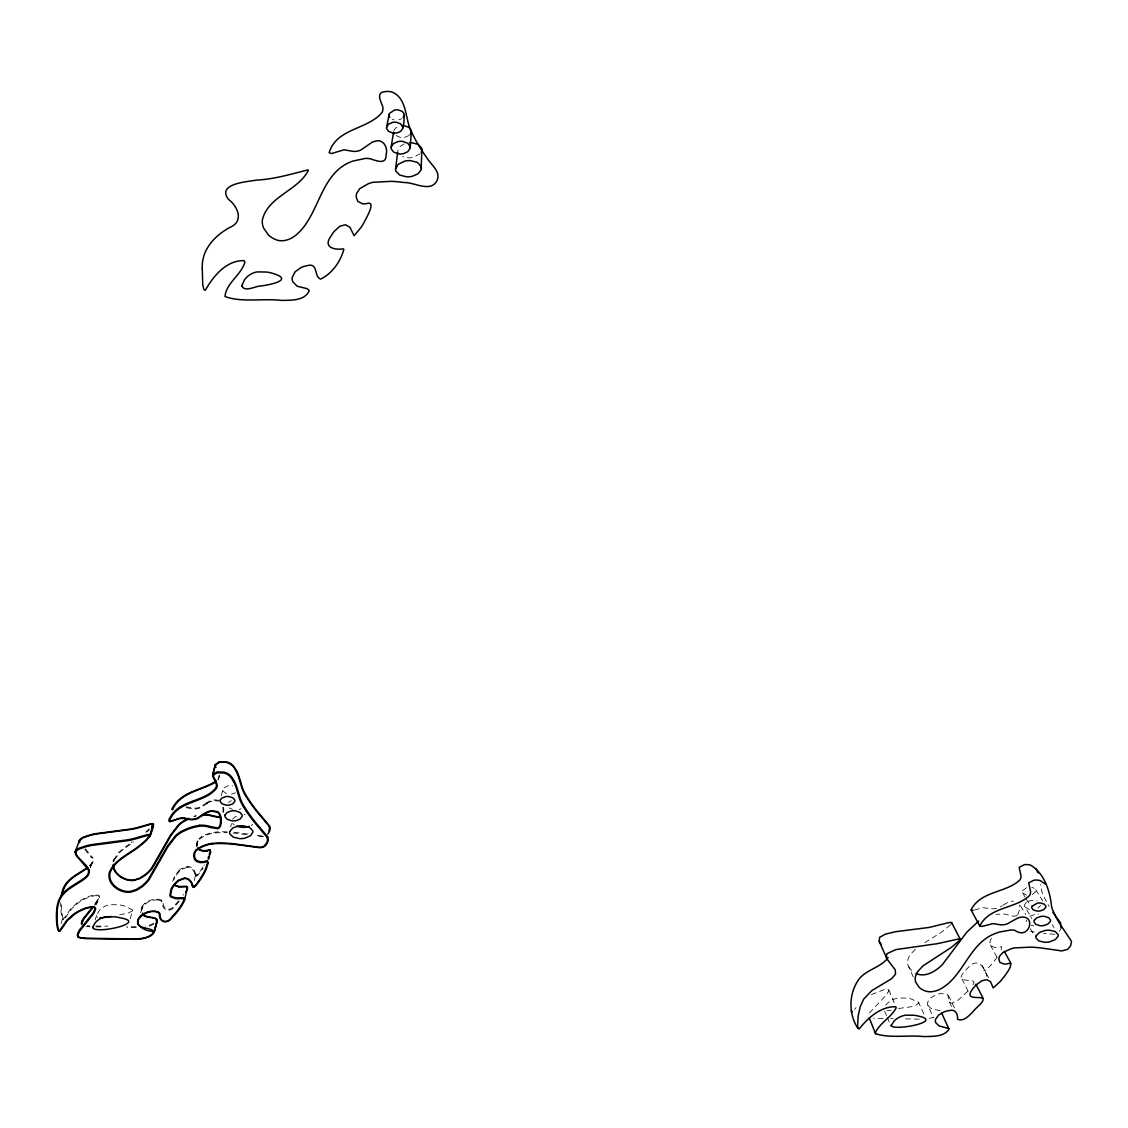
<?xml version="1.0" encoding="UTF-8"?>
<svg xmlns="http://www.w3.org/2000/svg" width="1128" height="1128" viewBox="0 0 1128 1128"><rect width="100%" height="100%" fill="white"/><g stroke="black" fill="none" stroke-linecap="round" stroke-linejoin="round"><path stroke-width="0.75" stroke-dasharray="5 3.75" d="M194.368 880.573L195.398 875.328M222.865 812.357L222.935 811.723A22.475 20.36 12.3 0 0 222.963 808.452L222.695 806.478M223.598 812.259L223.668 811.596A23.166 20.995 12.3 0 0 223.696 808.226L223.541 806.858M130.284 918.742L132.554 909.831L124.01 905.812A40.199 35.32 12.8 0 0 118.863 904.797L110.262 904.67A18.118 15.975 13.3 0 0 104.692 906.39L102.451 907.716A19.486 17.188 13.2 0 0 99.081 910.818L96.712 915.203L97.403 917.558M172.753 881.222L174.177 877.231A32.19 28.75 10.4 0 1 178.985 870.717M230.732 826.88L231.409 823.68M221.243 795.79L223.259 788.275L227.828 785.835A11.252 10.237 11.2 0 1 231.437 785.708L232.876 785.976M113.956 861.059L114.097 860.622M196.794 846.183L197.428 842.602L197.372 846.056M196.455 846.592L197.583 842.052L196.751 845.351M217.93 780.068L218.635 777.178M393.672 131.059L395.336 128.211L399.298 126.11M140.633 912.749L141.959 908.125L141.719 910.789M141.282 910.677L142.48 906.954L145.033 903.993M141.324 910.507L142.227 907.42L141.761 911.001M95.147 919.969L97.149 913.906M96.43 904.797L98.813 897.394A1.762 1.565 14.4 0 0 98.249 895.942M90.268 867.545L92.087 862.469L90.466 867.065M61.123 923.677L62.477 918.798A2.594 2.284 15 0 1 62.28 918.333L62.096 917.797A9.771 8.587 14.8 0 1 61.927 917.205A37.055 32.67 14 0 1 61.688 916.218A27.763 24.449 14.3 0 1 61.561 915.541L61.138 912.778A88.322 78.269 12.2 0 1 60.729 902.654M173.768 879.939L174.741 877.725M113.561 860.029L118.75 852.274L130.157 843.307M1001.128 950.044L1001.65 946.702L997.603 947.393A10.928 9.348 -20.5 0 1 994.825 947.45L990.849 945.772L989.919 942.585A9.306 7.952 -20.5 0 1 990.567 939.85L992.132 937.537M114.393 859.818L120.611 851.555L133.64 841.897M1040.481 905.446L1038.127 908.054M91.862 862.948L90.748 864.598A18.358 16.314 16.2 0 1 89.549 865.81M1060.602 929.331L1059.291 931.333M195.595 875.624L195.567 875.751A7.219 6.472 11 0 0 196.061 875.948L196.864 875.751M972.928 984.814C979.301 975.931 951.313 985.745 964.807 971.279A32.359 27.481 -19.3 0 1 967.754 968.035C977.37 956.685 984.547 966.611 986.929 976.721M1017.667 914.935L1019.627 909.633L1019.684 905.121M65.339 917.84L71.642 908.787L78.481 902.696A51.127 44.908 13 0 1 89.732 896.943L95.274 895.59L98.192 895.999M218.141 779.631L219.354 777.178A9.348 8.53 12.7 0 0 219.664 775.331M202.885 867.178L202.504 867.756A89.07 79.947 15.1 0 1 199.741 871.648L198.288 873.41A17.258 15.468 11.8 0 1 197.188 874.567A6.303 5.654 11.3 0 1 196.751 874.905A1.918 1.72 11.1 0 1 196.328 875.173M132.639 910.761L128.366 913.017L117.918 915.175M997.096 957.249L994.417 960.887A107.456 93.243 -19 0 1 991.061 964.976L985.646 970.461L983.715 970.602M232.622 819.252L235.005 816.954L239.827 815.036M869.406 1012.986L886.185 995.079L888.906 990.765L888.441 989.665L884.253 989.552L870.858 994.797M94.808 905.234L97.107 902.217A41.891 36.998 16 0 0 98.122 900.694L99.56 897.254A2.721 2.397 14.4 0 0 99.363 896.041A2.073 1.833 14.4 0 0 98.658 895.294L95.245 894.772L89.535 896.168A51.789 45.501 13 0 0 78.156 902.019L71.177 908.181L64.747 917.431A22.137 19.43 15.9 0 1 64.296 918.079L63.972 918.488A2.214 1.946 15.1 0 1 63.549 918.911M854.53 1009.475L856.039 1007.572M885.663 1005.203L886.989 1003.708A18.612 15.891 -16.5 0 1 890.655 1000.818L892.981 999.591A17.301 14.777 -16.5 0 1 898.522 997.984L906.658 998.111A38.38 32.684 -16.1 0 1 911.368 999.041L918.559 1002.313L924.678 1015.806M178.732 900.835L177.547 902.188A58.219 51.902 13.8 0 1 175.178 904.628C170.511 912.115 162.643 910.352 163.095 901.653A4.23 3.765 11.9 0 0 161.797 900.37M179.225 901.441L178.027 902.809A58.924 52.522 13.8 0 1 175.63 905.276C170.991 912.947 161.769 911.466 162.46 902.16A3.567 3.172 11.9 0 0 161.36 901.089M967.81 991.244L958.01 1000.226L951.722 1003.271L949.367 1002.031L947.605 994.445L940.724 993.542A16.737 14.241 -17.6 0 0 936.169 994.713L930.699 997.885L927.695 1002.129A6.881 5.866 -17.6 0 0 927.85 1005.372L933.575 1017.921M950.453 924.847L940.555 932.828L924.114 943.05M178.985 870.717L179.394 870.308A20.332 18.161 10.9 0 1 181.453 868.602L187.206 866.417A6.923 6.204 11.4 0 1 192.225 868.109L193.946 869.914A10.702 9.574 11.5 0 1 195.003 871.944L195.764 874.242M420.124 153.746L413.511 157.285A20.473 19.74 86.4 0 1 408.04 157.807L402.583 156.595M228.519 802.389L231.353 800.598M89.662 865.698L91.34 863.822A7.727 6.853 15.7 0 0 92.2 858.211M198.937 838.583L201.757 836.567M199.402 839.232L202.081 837.3A34.785 31.26 10.1 0 1 215.222 832.845M915.217 949.311L909.774 955.205L907.857 959.604A14.072 12.098 -18.2 0 0 908.096 965.413L913.511 977.468M144.624 903.316L141.663 906.94L141.113 910.62M1026.395 902.372L1024.591 904.614A3.454 2.947 -22 0 0 1024.492 905.995L1031.767 918.502M252.742 824.469L251.135 825.499M409.097 135.473L404.924 137.278A14.241 13.691 85.7 0 1 400.539 137.447L395.378 135.304M131.2 842.602L132.23 841.883M206.988 802.6L200.502 806.844A13.099 11.886 12.9 0 1 192.155 808.029L187.897 807.112A14.34 12.958 12.7 0 0 185.894 806.901M207.369 803.319L200.403 807.789A13.719 12.464 12.9 0 1 192.014 808.846L187.756 807.944A13.649 12.337 12.7 0 0 186.317 807.747M1003.271 905.037L1008.291 902.16A11.365 9.743 -21.5 0 1 1010.632 901.427L1013.367 901.06M235.456 792.758L232.086 794.07A11.28 10.293 11.5 0 1 231.409 794.168M1002.313 905.629L1000.325 906.757M1016.962 915.682L1013.452 916.288L1005.626 914.23A22.25 19.021 -20.7 0 0 1001.382 913.906L996.221 914.47M401.765 118.708L398.706 119.906M196.963 875.68L196.512 875.962A2.707 2.425 11.1 0 0 197.146 875.596L197.231 875.539A6.105 5.471 11.2 0 0 197.612 875.215A17.949 16.088 11.8 0 0 198.782 874.017L200.248 872.226A89.746 80.567 15.1 0 0 203.026 868.292M1029.85 916.317L1034.714 914.54A18.288 15.566 -21.6 0 1 1038.733 914.103M404.092 143.933L399.664 146.809L397.902 150.376A4.597 4.441 85.2 0 0 397.888 151.053M241.152 808.734L239.136 809.425M1032.275 894.575L1035.913 891.585A2.961 2.538 -22.5 0 0 1036.012 890.387L1034.573 888.427L1031.81 887.384M1028.186 901.371L1030.921 900.567A12.676 10.829 -21.9 0 1 1034.912 900.44L1037.168 900.934M1026.494 887.68L1022.278 890.866A2.961 2.538 -22.3 0 0 1022.194 892.065L1025.126 897.197M974.507 910.014L982.728 907.688L991.23 908.717A13.169 11.322 -21.5 0 0 998.294 907.716M193.748 816.517L196.216 815.798A49.054 44.091 10.7 0 0 194.552 816.291M933.364 1017.4L929.345 1018.387M898.579 1008.799C904.924 1006.627 914.737 1008.178 918.869 1002.778M1054.92 934.336L1043.527 933.392M890.965 1010.152L887.017 1010.533M263.642 836.708L255.224 835.961M215.251 832.957L217.619 832.76A90.339 80.455 9.1 0 1 227.193 832.718M187.206 867.249L181.834 869.307A19.641 17.554 10.9 0 0 179.845 870.957L179.437 871.352A31.514 28.144 10.4 0 0 174.755 877.739M215.067 800.739L218.465 801.106M136.206 926.779L126.9 926.708M136.192 927.597L126.844 927.54M919.264 1019.148L902.16 1018.838M95.908 926.017L107.837 926.173M95.866 926.849L102.972 926.906M883.097 1018.443L873.565 1018.26M262.204 835.961L255.351 835.143M890.57 1018.528L893.136 1018.598M88.083 925.891L89.352 925.961A68.159 60.517 15.5 0 0 90 925.975M87.984 926.708L89.295 926.779A68.864 61.152 15.5 0 0 89.944 926.807M1033.84 925.919L1030.907 925.355M1034.305 932.038L1031.796 931.686A91.255 76.986 -19.2 0 0 1030.569 931.531M247.906 834.043L234.483 832.281A138.434 122.303 8.4 0 0 233.115 832.182M246.412 834.664L234.398 833.113A137.785 121.725 8.4 0 0 233.045 833M1026.395 895.054L1022.461 892.784M1029.385 909.492L1024.802 906.841M63.535 919.715L62.562 918.996M394.151 119.906L392.065 119.215M218.719 800.302L215.053 799.907A16.003 14.509 11.4 0 0 206.946 802.558M232.537 809.425L229.224 807.93M226.376 793.731L222.808 790.855A3.06 2.792 11.6 0 1 222.695 789.572M940.23 1010.744L931.136 1008.601L927.85 1005.372M234.173 825.019L232.594 823.37M85.375 848.806L92.778 857.858M84.811 849.426L92.059 858.239M196.173 875.116L196.202 875.131A3.426 3.074 10.9 0 1 195.863 874.482L195.835 874.426M195.44 875.497L194.89 874.059M1035.744 889.654L1042.723 900.919M1052.198 924.65L1054.003 927.583M1026.015 898.663L1029.582 904.543M1020.558 905.84L1025.747 914.554M1030.414 928.725L1033.897 934.618M908.66 966.795L911.551 970.573A19.331 16.624 -18.3 0 0 912.89 971.673M990.412 945.095L996.926 957.108M1046.361 901.667L1042.61 893.7A33.417 28.496 -23.6 0 1 1041.623 890.471L1040.65 884.578M982.206 965.497L988.607 977.694M962.015 978.991L968.938 992.837M948.507 995.53L954.471 1007.995M949.367 1002.031L952.356 1008.291M888.836 990.116L894.786 1004.089M63.168 918.361L63.055 918.093A8.996 7.91 14.8 0 1 62.815 917.445A21.376 18.809 14.5 0 1 62.435 915.922A39.494 34.827 13.9 0 1 62.125 914.173L61.899 912.524A87.885 77.874 12.2 0 1 61.476 902.485M884.62 1011.055L886.58 1015.778M887.228 1017.357L889.837 1023.646M194.806 873.805L194.65 873.312A20.572 18.372 11.9 0 0 194.524 872.903L194.256 872.17A9.052 8.093 11.5 0 0 193.325 870.449L191.746 868.771A6.246 5.584 11.4 0 0 187.206 867.206M244.015 814.571A18.894 17.103 9.7 0 1 245.072 814.599M149.418 829.771A61.293 55.201 17 0 1 147.542 831.505A91.988 82.908 18.4 0 1 146.767 832.182M113.674 861.707A15.439 13.776 14 0 1 114.013 860.41M207.326 803.263A15.313 13.888 11.4 0 1 215.053 800.57M218.931 775.472A8.657 7.896 12.7 0 1 218.677 777.192M197.372 845.887A8.812 7.938 11.2 0 1 199.36 839.204M158.724 900.215A6.246 5.541 11.9 0 1 161.389 901.06M145.216 904.148A16.892 14.96 11.8 0 1 158.258 900.003M153.591 924.199A19.317 17.103 12.5 0 1 148.36 926.299M87.942 926.426A10.801 9.503 14.3 0 1 85.982 926.412M90.31 865.881A19.049 16.92 16.2 0 0 91.368 864.795L91.988 864.006A8.404 7.473 15.7 0 0 92.919 857.83M149.333 828.77A54.468 49.054 16.7 0 1 147.105 830.828A91.34 82.316 18.4 0 1 143.989 833.465M113.068 861.327A16.13 14.382 14 0 1 113.434 859.987M227.236 831.886A90.987 81.033 9.1 0 0 217.591 831.886L215.194 832.14A35.461 31.866 10.1 0 0 201.757 836.581M196.751 845.76A9.532 8.587 11.2 0 1 198.895 838.541M204.323 864.866A68.963 61.941 14.2 0 1 203.971 865.402M183.497 894.448A74.702 66.623 14.5 0 1 183.018 895.181M161.812 900.341A6.937 6.162 11.9 0 0 158.879 899.397L158.371 899.27A17.569 15.566 11.8 0 0 144.793 903.472M153.831 923.113A18.626 16.497 12.5 0 1 147.401 925.665L145.836 926.032A51.62 45.924 13.4 0 1 145.343 926.144M88.026 925.595A10.11 8.897 14.3 0 1 87.406 925.623M1048.969 906.277A164.462 138.688 -27 0 1 1048.067 904.726M1026.424 921.745A4.131 3.525 -21.7 0 1 1026.395 920.152M98.517 898.551L97.445 900.595A41.383 36.547 16 0 1 96.444 902.09L94.174 905.093L98.517 898.551M97.29 900.849L96.797 901.582L97.318 900.807"/><path stroke-width="1.5" d="M397.69 152.054L395.59 168.833A4.935 4.78 84.4 0 0 395.857 171.019L399.622 175.023L406.503 176.814A21.982 21.249 85.8 0 0 412.397 176.25L417.896 173.853L421.04 170.145L421.914 149.502M110.459 871.62C116.395 858.859 130.904 853.868 141.042 845.069A93.088 83.726 18.3 0 0 144.229 842.404A62.026 55.737 16.8 0 0 147.232 839.556L150.264 835.552L153.055 823.651A5.118 4.597 13.9 0 0 151.053 823.863L150.828 823.821A20.797 18.668 13.4 0 0 149.883 824.046L136.996 827.712A87.97 79.792 18 0 1 130.693 829.038L95.668 833.662A90.846 80.229 13.2 0 0 90.536 834.776L83.416 837.131A16.948 15.087 15.7 0 0 81.752 838.019L80.976 838.569M75.195 852.134L75.604 854.249A11.943 10.631 15.9 0 0 76.859 856.279A23.364 20.826 15.7 0 0 78.184 857.858L88.111 869.392M79.312 841.15L79.496 842.658M410.197 147.571L411.41 131.553M169.411 820.888C177.11 800.231 205.296 803.39 216.759 787.936A9.461 8.615 12.6 0 0 216.618 783.199A18.922 17.202 12.9 0 0 215.702 781.055L213.996 777.728A11.224 10.251 12 0 1 213.629 776.811L213.559 776.586A3.821 3.483 12.4 0 1 213.375 775.19L216.971 772.835L223.767 772.962A11.886 10.843 11.9 0 1 229.266 775.669A19.261 17.54 12.1 0 1 233.524 781.774M172.556 809.791C179.93 792.208 201.729 790.559 216.04 781.873M57.19 911.241L57.443 908.646A41.764 36.801 13.9 0 1 59.699 899.89A30.146 26.55 14.4 0 1 64.959 892.53L67.201 890.514A48.899 43.033 13.6 0 1 68.484 889.499L69.541 888.723A81.188 71.304 12.5 0 1 71.98 887.059L81.47 881.067A64.507 57.288 17.9 0 0 83.951 879.361L85.361 878.261A19.289 17.089 16 0 0 87.265 876.442L87.885 875.638A8.516 7.543 15.6 0 0 88.83 869.406M208.102 862.835L207.538 860.819M210.668 851.753L209.977 849.722M403.218 117.481L404.233 115.465A3.342 3.201 85.7 0 0 404.162 113.928L402.301 111.418L398.311 109.938A12.253 11.773 85 0 0 394.518 110.079L389.343 113.477L386.594 127.154A3.539 3.398 84 0 0 386.664 128.775L388.652 131.426L392.882 132.991A13.042 12.535 84.8 0 0 396.901 132.85C405.29 131.736 403.486 120.809 404.289 114.943M144.285 938.256A19.543 17.258 12.3 0 0 151.772 935.084L152.153 934.703A10.223 9.024 12 0 0 153.337 933.533C158.287 925.862 126.533 931.39 141.733 915.555M391.19 147.049L393.573 143.496L398.057 141.564A15.143 14.636 84.8 0 1 402.781 141.395L407.73 143.228L410.056 146.33A4.131 3.99 85.8 0 1 410.141 148.219L407.73 151.772L403.26 153.704A15.228 14.678 85.1 0 1 398.551 153.873L393.601 152.04L391.275 148.952A4.131 3.976 84.2 0 1 391.19 147.049L393.418 132.667M395.59 168.833L398.24 164.279L404.614 161.177A21.77 21.15 85.6 0 1 410.521 160.627L417.416 162.418L421.167 166.436A4.935 4.78 87.1 0 1 421.421 168.622M208.06 863.16L208.046 863.23A10.758 9.658 11.3 0 1 207.961 863.71L206.142 869.307A75.167 67.356 14.2 0 1 201.122 878.331M210.626 852.063L210.612 852.148A10.631 9.574 11.4 0 1 210.527 852.627L208.722 858.168M207.284 863.512L205.451 869.279A69.809 62.548 14 0 1 201.249 877.034L199.755 879.417A90.155 80.751 15 0 1 196.963 883.351L195.496 885.127A17.47 15.623 11.6 0 1 194.368 886.298A6.387 5.71 11.2 0 1 193.946 886.636A1.946 1.734 11 0 1 193.508 886.904M209.949 852.007L209.244 854.742M154.155 931.996L157.342 920.025C155.664 915.739 145.131 919.038 142.565 913.088M157.3 920.279L154.071 932.306L157.3 920.279L156.482 921.802M141.917 915.725A17.089 15.101 11.7 0 1 155.114 911.551L155.579 911.692A6.331 5.598 11.8 0 1 158.272 912.608A3.61 3.201 11.8 0 1 159.372 913.722C158.738 923.056 167.973 924.622 172.697 916.867A59.615 53.016 13.6 0 0 175.108 914.371L177.505 911.579A76.281 67.863 14.4 0 0 182.059 905.093L183.878 901.765A20.628 18.344 11.9 0 0 184.315 900.722A11.224 9.983 11.5 0 0 184.513 900.172A7.952 7.078 11.4 0 0 184.654 899.636L184.09 897.832L180.508 897.775A25.422 22.729 11.8 0 1 175.785 897.832L171.653 896.548A3.37 3.003 11.6 0 1 170.582 895.153L171.78 889.061A31.88 28.411 10.3 0 1 176.532 882.632L176.941 882.223A19.867 17.724 10.8 0 1 178.957 880.559L184.386 878.472A6.317 5.64 11.3 0 1 188.954 880.023L190.576 881.701A9.165 8.178 11.4 0 1 191.506 883.45L191.788 884.183A20.812 18.556 11.7 0 1 191.915 884.592L192.07 885.099M184.654 899.636L187.53 887.313L186.515 886.298L183.37 886.368A25.126 22.518 12 0 1 178.703 886.411L174.614 885.142M212.797 774.654L215.265 765.038L212.755 774.865A4.258 3.892 12.4 0 0 212.868 776.275L213.009 776.797A11.914 10.885 12 0 0 213.403 777.756L215.124 781.098A18.203 16.553 12.9 0 1 216.012 783.156A8.756 7.981 12.6 0 1 216.181 787.555M215.307 764.629L219.029 761.865L226.376 761.922A12.45 11.379 12.1 0 1 232.128 764.77A19.726 18.006 12.3 0 1 236.499 771.016M168.876 820.056L169.073 819.295A2.256 2.03 13.6 0 0 169.313 818.928L169.454 818.646A10.871 9.814 12.9 0 1 169.722 818.124L170.102 817.504A20.642 18.626 12.4 0 1 170.638 816.686C180.438 799.273 205.127 802.149 216.139 787.541M153.38 825.019L153.563 824.469C143.03 854.911 158.089 816.63 151.815 827.247M386.594 127.154L388.624 124.108L392.459 122.444A12.972 12.493 84.5 0 1 396.478 122.303L400.708 123.868L402.696 126.519A3.539 3.398 85.3 0 1 402.766 128.155M1061.053 928.259L1060.602 923L1053.764 913.68A164.462 138.688 -27 0 1 1052.791 912.27M171.879 809.481L172.034 808.72A2.228 2.016 13.7 0 0 172.344 808.268L172.485 807.986A10.744 9.715 13.1 0 1 172.753 807.479L173.134 806.858A20.403 18.457 12.6 0 1 173.67 806.041C183.117 790.897 202.617 790.079 216.167 780.999M186.726 888.328L186.867 886.96M109.726 871.62C115.648 858.704 130.27 853.656 140.506 844.801A92.468 83.162 18.3 0 0 143.665 842.151A55.145 49.561 16.5 0 0 147.331 838.597L147.571 838.315A27.157 24.393 15.2 0 0 147.923 837.907L148.036 837.766A17.879 16.06 14.7 0 0 148.797 836.807A12.056 10.829 14.4 0 0 149.22 836.116M79.468 840.459L75.35 851.443M208.525 856.758L208.13 857.717M951.341 923.747L951.496 922.45L949.282 922.507L929.246 927.413L895.322 931.728L885.452 934.139L879.572 937.354L879.205 941.358L887.214 959.308L895.265 969.868L895.505 974.268L891.515 978.766L871.732 990.666L863.695 999.084L860.185 1006.825L858.14 1016.102L857.59 1026.875L859.085 1029.06C868.01 1017.837 880.587 1006.373 895.717 1006.74L896.196 1007.84C891.219 1017.414 880.333 1022.631 875.469 1032.289L875.554 1033.727C890.5 1038.493 908.04 1034.855 923.917 1036.576C932.292 1036.265 943.939 1037.196 949.029 1029.159L941.527 1012.789M219.72 825.809L219.396 826.443A3.37 3.046 11.2 0 1 217.45 827.952M82.048 920.998L82.344 920.392A34.869 30.653 13 0 1 84.135 917.586L93.018 906.531M82.753 921.026L83.035 920.448A34.178 30.047 13 0 1 84.783 917.698L93.652 906.686M421.181 152.322L421.9 150.179A4.597 4.441 87.4 0 0 421.661 148.149L418.178 144.398L411.776 142.72A20.29 19.655 86.2 0 0 409.577 142.734M78.875 932.63L78.579 933.208A8.15 7.149 13.9 0 0 78.001 935.056L78.029 935.394A2.157 1.889 14.1 0 0 78.551 936.677M888.173 957.587C880.827 967.796 865.923 969.375 858.478 979.851C848.764 994.022 848.312 1013.832 857.886 1028.383M212.952 774.245L217.253 771.919L223.964 772.13A12.591 11.492 11.9 0 1 229.788 775.006A19.951 18.175 12.1 0 1 234.215 781.309M185.655 892.318L186.698 890.316A20.389 18.175 12 0 0 187.135 889.287A11.097 9.898 11.6 0 0 187.318 888.737A7.854 7.008 11.5 0 0 187.459 888.215M156.369 920.659C157.441 916.077 144.99 919.278 142.678 914.047M201.179 878.36L200.403 879.544A90.804 81.343 15 0 1 197.583 883.506L196.103 885.311A18.161 16.229 11.6 0 1 194.918 886.523A6.176 5.527 11.1 0 1 194.524 886.848L194.439 886.904A2.749 2.453 11 0 1 193.847 887.271L193.748 887.299M80.13 929.275L92.581 913.652A41.863 36.886 15.8 0 0 93.596 912.143L94.978 908.914A1.791 1.579 14.3 0 0 94.414 907.448M410.169 134.486L411.339 132.159A3.863 3.722 86.3 0 0 411.269 130.383L409.097 127.478L404.487 125.758A14.156 13.649 85.5 0 0 401.779 125.687M265.136 845.295L262.627 846.987L259.454 847.283L232.114 843.603A140.098 123.445 8.3 0 0 225.671 843.208L224.782 843.166A92.087 81.808 9 0 0 215.011 843.208L212.586 843.448M265.714 845.506L263.303 847.227L259.722 847.72L232.114 844.012A139.378 122.811 8.3 0 0 225.713 843.617M196.131 849.962L198.979 847.932A35.899 32.176 10 0 1 212.557 843.321M141.197 915.33C131.144 923.804 144.835 931.686 153.154 931.249M81.526 838.837L82.245 838.33A16.271 14.495 15.7 0 1 83.839 837.484L90.832 835.171A90.155 79.623 13.2 0 1 95.922 834.071L130.918 829.447A88.661 80.426 18 0 0 137.278 828.107M77.282 850.23L78.015 849.708A16.469 14.636 15.6 0 1 79.623 848.862L86.687 846.522A91.241 80.384 13.1 0 1 91.847 845.408L127.281 840.741A89.775 81.258 17.8 0 0 133.696 839.387L146.753 835.679A20.487 18.344 13.3 0 1 147.669 835.467L147.853 835.425M203.04 815.121L197.696 818.449A13.888 12.577 12.8 0 1 189.208 819.52L184.893 818.604M203.378 814.881L204.746 813.937M978.709 921.026L966.809 932.165L942.134 964.933A43.654 37.703 -18.4 0 1 937.114 969.178C931.249 973.619 923.169 976.89 916.035 973.492M185.782 819.788L185.02 820.183A33.643 30.287 11.3 0 0 178.421 824.906L170.413 835.242L151.547 868.222A45.487 40.65 15.1 0 1 144.807 874.947L139.576 878.218L133.978 879.981A14.467 12.902 13.8 0 1 129.875 880.023L126.59 879.346A19.712 17.583 13.9 0 1 118.158 874.468M186.205 820.126L185.443 820.535A32.952 29.666 11.3 0 0 178.985 825.146L171.075 835.355L152.167 868.391A46.163 41.257 15.1 0 1 145.329 875.215L139.985 878.543L134.176 880.376A15.157 13.522 13.8 0 1 129.889 880.418L126.477 879.713A20.389 18.203 13.9 0 1 117.735 874.665A16.13 14.382 14 0 1 112.87 865.402M182.919 830.56L182.144 830.969A34.037 30.583 11.2 0 0 175.475 835.735L167.381 846.155L148.304 879.473A46.022 41.045 14.9 0 1 141.493 886.255L136.206 889.555L130.538 891.331A14.636 13.028 13.7 0 1 126.378 891.388L123.065 890.697A19.937 17.752 13.8 0 1 114.52 885.762A15.623 13.903 13.8 0 1 110.332 871.577M174.741 820.253L176.729 819.548A31.02 27.904 12 0 1 178.774 818.928A13.818 12.45 12.5 0 1 184.907 818.547M173.768 820.084L173.134 820.31A35.377 32.049 14.7 0 1 171.555 820.831L171.23 820.916A7.346 6.627 13.6 0 1 169.905 821.17L169.708 821.17M249.232 826.316L247.159 826.909A18.979 17.244 10.3 0 1 241.914 827.346L236.668 826.33M137.278 828.107L150.165 824.441A20.248 18.175 13.4 0 1 151.067 824.23L151.265 824.187M207.538 850.738L209.117 850.3A6.838 6.148 10.7 0 1 209.78 850.145M144.046 937.946L142.438 938.27A52.255 46.375 13.2 0 1 135.148 938.919L87.223 938.242A68.991 61.109 15.3 0 1 85.277 938.186L83.98 938.115M144.313 938.313L142.664 938.637A52.931 46.981 13.2 0 1 135.29 939.3M147.74 834.593L147.542 834.635A21.051 18.852 13.3 0 0 146.598 834.861L133.555 838.569A89.027 80.581 17.8 0 1 127.182 839.909L91.735 844.576A91.904 80.976 13.1 0 0 86.546 845.69L79.355 848.073A17.146 15.242 15.6 0 0 77.677 848.975L76.887 849.525A5.457 4.85 16 0 0 75.054 852.091M111.164 916.472L99.687 918.136M219.904 817.165L213.333 815.925A27.763 25.027 11.4 0 0 202.786 814.458M217.436 827.91L210.795 826.655A28.087 25.267 11.3 0 0 199.416 825.217M973.111 910.381L971.123 909.774C980.754 890.683 1006.204 893.122 1020.008 879.84A7.882 6.782 -22.4 0 0 1020.981 875.836L1019.148 867.333L1024.266 864.711A14.622 12.563 -22.7 0 1 1030.625 865.176C1044.457 873.396 1049.942 890.979 1051.522 906.292A33.967 28.849 -23.4 0 0 1052.509 909.563L1056.301 917.628A167.212 140.478 -26.8 0 0 1063.817 929.782L1071.501 941.302L1070.712 945.645L1067.708 949.325L1061.829 950.918L1041.454 948.028A92.707 77.902 -19 0 0 1037.563 947.576L1036.082 947.464A137.32 114.774 -18 0 0 1030.71 947.139L1014.65 947.901A29.624 25.112 -20.2 0 0 1010.209 949.127L1002.651 952.709L999.549 956.29A9.461 8.051 -20.3 0 0 998.886 959.054L999.831 962.297L1003.85 964.003A11.111 9.461 -20.3 0 0 1006.684 963.932C1016.539 960.647 1005.57 974.803 1003.426 977.595A109.19 94.428 -18.8 0 1 1000 981.741L993.19 987.916L990.511 981.6L986.831 979.682L981.825 980.796L976.312 984.829A32.881 27.805 -19.1 0 0 973.309 988.114C959.04 1006.035 996.405 989.073 977.877 1006.599C972.562 1011.139 965.314 1022.87 957.587 1019.247C957.954 1013.832 955.388 1008.587 948.817 1010.66A17.005 14.41 -17.5 0 0 944.192 1011.844L938.637 1015.059L935.563 1019.345A6.994 5.936 -17.4 0 0 935.718 1022.631L939.06 1025.902L948.86 1028.539M199.444 825.428L197.287 825.724A49.632 44.514 10.6 0 0 182.962 830.631M199.501 826.274L197.386 826.556A48.941 43.907 10.6 0 0 183.272 831.392L182.468 831.731A33.346 29.962 11.2 0 0 175.926 836.398L167.931 846.705L148.811 880.066A46.741 41.666 14.9 0 1 141.888 886.96L136.488 890.316L130.608 892.163A15.341 13.649 13.7 0 1 126.265 892.22L122.811 891.501A20.642 18.372 13.8 0 1 113.97 886.396M852.401 1011.717L851.231 1011.055M212.741 843.871L215.138 843.659A91.382 81.188 9 0 1 224.824 843.617L225.713 843.617M212.431 810.891L217.084 811.666M212.543 811.328L216.83 812.019M135.29 939.328L87.335 938.623A69.682 61.73 15.3 0 1 85.361 938.566L84.05 938.496M193.621 887.341L193.339 887.257A7.304 6.528 10.9 0 1 192.846 887.059L192.155 885.353M178.718 886.791L173.966 885.156M226.277 762.345L219.565 762.232L216.04 764.558A3.779 3.454 12.5 0 0 216.026 765.151M186.684 886.763L183.511 886.749A25.803 23.124 12 0 1 178.718 886.805M199.896 850.131L202.349 850.907A11.844 10.674 11.4 0 0 207.538 850.723M183.765 898.607L180.55 898.607A26.127 23.35 11.8 0 1 175.686 898.663L170.878 897A4.047 3.61 11.6 0 1 169.891 895.561L171.089 888.991A32.571 29.018 10.3 0 1 175.954 882.42L176.363 882.011A20.572 18.344 10.8 0 1 178.464 880.277L184.273 878.077A7.008 6.26 11.3 0 1 189.349 879.784L191.097 881.602A10.843 9.673 11.4 0 1 192.169 883.661L192.944 885.973M94.343 907.504L91.396 907.095L85.784 908.463A51.719 45.317 12.9 0 0 74.448 914.3L67.497 920.42L61.039 929.698A23.293 20.389 15.7 0 1 60.574 930.36L60.221 930.826A3.243 2.848 15 0 1 59.572 931.418L58.233 930.515A2.623 2.298 14.9 0 1 58.021 930.05L57.852 929.5A9.898 8.671 14.7 0 1 57.669 928.908A37.492 32.98 13.9 0 1 57.429 927.907A28.087 24.675 14.2 0 1 57.302 927.23L56.879 924.438A89.352 78.988 12.1 0 1 56.611 910.945L56.851 908.322A42.441 37.407 13.9 0 1 59.15 899.397A30.823 27.157 14.4 0 1 64.522 891.881L66.792 889.823A49.561 43.625 13.7 0 1 68.103 888.793L69.16 888.018A81.836 71.868 12.5 0 1 71.628 886.326L81.117 880.333A63.802 56.668 17.9 0 0 83.571 878.656L84.953 877.57A18.57 16.455 16 0 0 86.785 875.821L87.364 875.06A7.811 6.923 15.6 0 0 88.252 869.35M150.207 835.228L149.7 834.438A5.175 4.639 13.8 0 0 147.768 834.678M169.073 821.367L169.285 821.508A1.847 1.664 13.4 0 0 170.032 821.579M153.253 931.333L152.703 933.392A9.532 8.418 12 0 1 151.617 934.463L151.208 934.802A18.852 16.652 12.3 0 1 144.031 937.904M1045.839 884.366L1040.383 880.658A14.861 12.718 -22.5 0 0 1033.939 880.192L1028.722 882.857L1030.569 891.458A8.009 6.867 -22.2 0 1 1029.582 895.519C1015.524 908.985 989.679 906.489 979.837 925.834L981.853 926.455L993.007 923.62L1000.282 924.763A13.381 11.477 -21.3 0 0 1007.459 923.761L1017.625 918.136A11.562 9.856 -21.3 0 1 1020.008 917.388C1036.717 913.863 1029.681 940.837 1014.89 930.346A22.616 19.261 -20.5 0 0 1010.575 930.022L999.408 932.052A52.762 44.739 -20 0 0 993.345 934.266C972.759 943.234 965.554 966.795 950.298 981.698A44.359 38.169 -18.2 0 1 945.193 985.985C939.229 990.483 931.023 993.796 923.776 990.356A19.641 16.821 -18.2 0 1 919.221 987.409L915.725 982.178A14.297 12.239 -18 0 1 915.485 976.298L917.445 971.857L922.972 965.878L951.299 947.407L958.828 941.105L959.886 938.679L937.269 943.699L895.787 949.607L886.791 953.766L886.411 957.827M193.353 886.848L193.381 886.876A3.469 3.102 10.8 0 1 193.029 886.213L193.029 886.213M881.095 944.319L879.205 941.358M246.468 811.497L243.733 807.239A77.085 70.852 7.3 0 1 242.111 804.49L241.857 804.01A38.394 35.123 8.9 0 1 239.686 799.075L236.513 788.768A64.493 58.388 13.6 0 0 234.553 783.509L233.679 781.718M389.738 117.397L389.061 116.057A3.342 3.201 84.6 0 1 388.991 114.52M1035.983 868.828L1038.197 873.001M1004.315 951.426L1010.97 963.453M971.152 910.113L979.865 926.187M951.665 922.648L960.055 938.877M975.946 984.25L983.024 998.139M394.208 133.908L393.742 132.836A3.863 3.708 84.9 0 1 393.63 132.258M266.885 837.131L259.44 828.206A165.322 153.577 2.9 0 1 246.496 811.483M269.437 825.865L261.978 816.855A162.615 151.349 3 0 1 249.246 800.372L246.538 796.199A75.449 69.485 7.4 0 1 244.959 793.492L244.706 793.012A39.029 35.772 9 0 1 242.407 787.612L239.488 778.038A64.423 58.444 13.8 0 0 237.529 772.765L236.654 770.96M268.845 825.879L261.484 817.039A163.278 151.984 3 0 1 248.71 800.485L245.974 796.283A76.14 70.133 7.4 0 1 244.381 793.562L244.127 793.083A37.929 34.756 9 0 1 241.998 788.204L238.868 777.996A63.704 57.796 13.8 0 0 236.922 772.793L236.062 771.03A19.021 17.357 12.3 0 0 231.748 764.995M267.562 836.694L260.004 827.6A164.575 152.886 2.9 0 1 247.117 810.961L244.381 806.731A76.351 70.19 7.3 0 1 242.774 804.01L242.52 803.531A39.494 36.124 8.8 0 1 240.193 798.06L237.232 788.401A65.184 59.008 13.6 0 0 235.244 783.086L234.37 781.267M183.92 898.762L183.61 900.722A19.768 17.597 11.9 0 1 183.187 901.723L181.397 904.994A75.618 67.271 14.4 0 1 176.87 911.424L174.516 914.202A58.938 52.41 13.6 0 1 172.133 916.655C167.452 924.156 159.372 922.492 159.894 913.652A4.286 3.793 11.8 0 0 158.583 912.369M58.769 930.529L58.656 930.262A9.109 7.981 14.7 0 1 58.416 929.599A21.629 18.993 14.3 0 1 58.021 928.062A39.974 35.165 13.8 0 1 57.697 926.299L57.472 924.636A88.943 78.622 12.1 0 1 57.218 911.241M88.689 869.434L86.207 865.458L78.622 857.689A22.673 20.219 15.7 0 1 77.338 856.166A11.238 9.997 15.9 0 1 76.14 854.277L75.802 852.683M869.265 1017.907L875.554 1033.727M219.918 815.826L220.538 819.111A22.743 20.572 12.2 0 1 220.51 822.411L220.439 823.059A12.789 11.562 11.7 0 1 219.734 825.823M82.203 923.183L82.203 922.859A8.051 7.078 14 0 1 82.767 921.04M216.999 811.808A7.388 6.683 11.5 0 1 219.861 815.84M204.704 813.88A15.496 14.015 11.3 0 1 212.515 811.159M170.046 821.607A8.037 7.247 13.6 0 0 171.498 821.311L171.851 821.226A36.082 32.684 14.7 0 0 173.472 820.69L177.096 818.928A28.496 25.634 12.1 0 1 178.506 818.519A14.523 13.085 12.5 0 1 184.95 818.124L189.25 819.097A13.268 12.013 12.8 0 0 197.696 817.913L204.267 813.612A16.201 14.65 11.3 0 1 212.402 810.722M267.731 836.652A9.391 8.502 8.9 0 1 265.489 845.295M212.713 843.744A35.194 31.556 10 0 0 199.43 848.256L196.709 850.202A8.925 8.023 11.1 0 0 194.749 857.308L195.088 858.436A5.062 4.554 11.2 0 0 197.456 860.875L199.741 861.58A11.294 10.152 11.3 0 0 204.69 861.411L206.269 860.988A7.628 6.853 10.6 0 1 207.016 860.805M83.994 938.2A10.913 9.588 14.2 0 1 78.001 937.156M78.142 936.846A2.848 2.496 14.1 0 1 77.437 935.14L77.437 934.76A8.869 7.769 13.9 0 1 78.043 932.729L78.325 932.109A35.278 30.935 12.9 0 1 80.144 929.289M59.164 931.079A2.242 1.974 15 0 0 59.558 930.642L59.911 930.233A22.405 19.613 15.7 0 0 60.362 929.585L66.862 920.251L73.898 913.99A52.41 45.924 12.9 0 1 85.432 908.11L91.213 906.7L94.667 907.236A2.101 1.847 14.2 0 1 95.372 907.998A2.749 2.425 14.3 0 1 95.584 909.21L94.117 912.679A42.399 37.351 15.8 0 1 93.102 914.216L80.638 929.853A34.587 30.329 12.9 0 0 78.861 932.616M75.618 852.641A4.667 4.145 16 0 1 77.31 850.272M147.937 835.566A3.694 3.313 13.8 0 1 149.432 835.242M113.942 886.425A16.328 14.523 13.8 0 1 109.599 871.577M199.473 826.063A27.396 24.647 11.3 0 1 210.541 827.501L217.577 828.742A4.075 3.68 11.2 0 0 219.946 826.965L220.425 826.034A14.086 12.746 11.7 0 0 221.06 823.37L221.158 822.707A23.448 21.206 12.2 0 0 221.173 819.295L220.538 815.882A8.079 7.318 11.5 0 0 217.253 811.441M267.054 837.089A8.7 7.882 8.9 0 1 264.925 845.098M196.089 849.92A9.644 8.671 11.1 0 0 193.917 857.21L194.397 858.873A5.767 5.175 11.2 0 0 197.09 861.637L199.585 862.412A11.985 10.787 11.3 0 0 204.831 862.229L206.452 861.806A6.909 6.204 10.6 0 1 207.115 861.637M158.597 912.34A7.022 6.218 11.8 0 0 155.622 911.368L155.114 911.241A17.78 15.707 11.7 0 0 141.381 915.485M83.923 937.819A10.237 8.982 14.2 0 1 78.438 936.959M61.166 896.816A41.947 37.069 14.1 0 1 63.408 887.976A30.47 26.903 14.5 0 1 68.723 880.517L70.979 878.486A48.983 43.216 13.8 0 1 72.263 877.471L73.32 876.696A80.906 71.219 12.6 0 1 75.759 875.018L85.15 869.082A63.055 56.118 18.1 0 0 87.561 867.418M79.157 841.107A5.4 4.808 16.2 0 1 81.004 838.597M118.13 874.482A15.439 13.776 14 0 1 113.406 864.302M185.838 819.859A49.054 44.091 10.7 0 1 188.94 818.364M220.609 816.912A3.328 3.017 11.3 0 1 219.918 817.208M215.941 767.491A11.773 10.787 12.2 0 1 215.547 766.532L215.392 766.025A4.216 3.849 12.5 0 1 215.279 764.629M269.606 825.823A9.292 8.418 9 0 1 267.717 834.071M197.978 847.748A5.005 4.512 11.4 0 0 200.135 849.821L202.406 850.512A11.153 10.053 11.4 0 0 207.284 850.343L208.849 849.92A7.543 6.782 10.7 0 1 209.582 849.736M208.779 858.196A74.279 66.707 14.4 0 1 208.215 859.381M81.78 924.565A2.82 2.467 14.2 0 1 81.456 923.395L81.456 923.014A8.77 7.699 14 0 1 82.062 920.998M62.35 893.898A41.257 36.463 14.1 0 1 64.113 888.018M64.183 888.046A29.779 26.296 14.5 0 1 69.316 880.728L71.529 878.74A48.307 42.624 13.8 0 1 72.798 877.739L73.842 876.964A80.215 70.627 12.6 0 1 76.253 875.314L85.643 869.378A63.732 56.724 18.1 0 0 87.603 868.038M79.876 841.234A4.611 4.103 16.2 0 1 81.554 838.88M151.335 824.328A3.652 3.285 13.9 0 1 152.816 824.004M152.604 824.864A11.914 10.716 14.6 0 1 152.181 825.555M186.247 820.197A48.363 43.47 10.7 0 1 189.307 818.731M202.25 814.924A27.072 24.407 11.4 0 1 213.192 816.348L220.143 817.56A4.018 3.652 11.3 0 0 220.594 817.462M226.263 762.387A11.745 10.73 12.1 0 1 231.705 765.038M269.014 825.837A8.601 7.797 9 0 1 268.915 830.941M199.882 850.145A5.696 5.132 11.4 0 1 197.893 848.538M241.759 285.765C244.593 292.843 255.844 285.694 261.428 285.92C269.93 284.778 294.916 279.899 272.553 273.328A45.19 43.795 48.8 0 0 266.871 272.059L257.297 271.876A20.431 19.782 52.6 0 0 251.022 274.034L249.711 274.823A21.883 21.192 52.5 0 0 244.635 279.575L241.759 285.765M202.293 268.788L202.744 284.566L203.787 289.388L205.282 290.305C213.333 276.078 226.432 260.089 244.156 260.638L244.889 262.119C241.364 275.035 225.995 283.015 225.05 296.537C242.21 302.84 262.909 298.13 281.38 300.415C290.77 300.217 305.011 300.964 309.255 290.587L307.126 288.683L297.228 286.244L292.871 281.873A8.093 7.882 57.4 0 1 292.194 277.516L295.071 271.806L301.021 267.533A19.655 19.176 57 0 1 306.181 265.954C319.012 261.682 313.401 276.6 320.592 279.095C331.956 273.794 340.811 261.231 343.843 249.344L343.434 248.865C334.367 250.134 322.537 247.511 331.082 235.963A37.929 37.168 70.4 0 1 334.057 231.578L339.824 226.22L345.45 224.74L349.99 227.306L354.051 235.724L361.002 227.503A129.466 123.671 67.7 0 0 364.33 221.99C366.219 217.972 377.26 199.698 366.036 203.745A12.944 12.563 77.4 0 1 362.779 203.816L357.858 201.531L356.279 197.217A11.012 10.702 77.5 0 1 356.617 193.508L359.677 188.714L367.883 183.949A34.334 33.502 78.5 0 1 372.846 182.313L391.346 181.326A156.087 154.733 47.4 0 1 397.62 181.763L399.354 181.932A106.06 104.721 70.5 0 1 403.923 182.539C414.018 181.96 430.388 192.987 436.931 180.804C441.259 171.724 431.234 165.04 427.103 158.174A197.527 186.162 -77.2 0 1 416.584 141.874L410.973 131.045A39.861 38.281 -88.6 0 1 409.337 126.66C405.389 114.76 405.657 98.108 392.558 92.242A17.526 16.807 84.2 0 0 384.986 91.608C375.539 92.327 381.01 101.605 382.787 106.723A9.461 9.066 82.5 0 1 382.237 112.18C368.348 129.72 336.496 127.845 329.15 152.731L331.576 153.549L344.068 149.784L352.683 151.321A15.764 15.143 79.2 0 0 360.861 149.996L371.803 142.48A13.536 13.071 81.5 0 1 374.454 141.479C382.857 138.039 388.286 147.246 386.129 154.719C386.566 165.196 376.23 160.74 370.477 158.822A26.381 25.577 78.2 0 0 365.43 158.399L352.782 161.093A61.152 59.657 76.9 0 0 346.084 164.039C322.594 177.251 319.111 207.355 303.46 227.348A52.24 50.182 65 0 1 298.215 233.073C292.082 239.235 282.352 243.394 274.09 238.854A22.997 22.207 64.3 0 1 268.365 234.92L263.515 227.927A16.737 16.159 63.4 0 1 262.331 220.087C267.703 196.399 297.75 190.942 308.282 170.525L307.972 169.877C291.193 174.093 274.132 179.239 256.507 180.099C246.905 181.862 216.463 183.596 228.462 199.36C238.008 206.537 244.268 221.582 229.633 227.532C214.334 235.851 201.179 250.247 202.293 268.788M92.722 927.329C93.257 934.915 149.502 922.774 120.329 917.854A40.678 35.645 12.7 0 0 115.127 916.838L106.427 916.711A18.344 16.13 13.1 0 0 100.787 918.446L99.602 919.08A19.641 17.272 13.1 0 0 95.105 922.915L92.722 927.329M891.106 1025.606C893.517 1031.189 944.023 1021.644 918.996 1016.229A38.986 33.079 -15.9 0 0 914.202 1015.27L905.939 1015.158A17.583 14.96 -16.3 0 0 900.313 1016.779L899.086 1017.371A18.823 16.018 -16.3 0 0 894.222 1020.953L891.106 1025.606M229.689 831.674L229.604 832.281A4.329 3.906 10.2 0 0 229.886 834.015L233.383 837.202L239.629 838.612A19.204 17.428 10.1 0 0 244.931 838.174L250.585 835.707L252.855 832.083A4.315 3.92 9.5 0 0 252.573 830.349L249.091 827.148L242.83 825.738A19.12 17.272 9.6 0 0 237.514 826.175L232.622 828.107L229.689 831.674M220.27 800.006L220.157 800.457A3.102 2.82 11.4 0 0 220.27 801.754L222.145 803.869L226.023 805.124A11.407 10.392 11.4 0 0 229.661 804.997L233.087 803.672L234.85 801.232A3.102 2.82 11 0 0 234.751 799.935L232.876 797.806L228.998 796.551A11.379 10.349 11 0 0 225.36 796.678L221.934 798.018L220.27 800.006M225.121 814.881L224.994 815.389A3.61 3.271 10.8 0 0 225.121 816.912L227.306 819.365L231.818 820.817A13.31 12.084 10.8 0 0 236.062 820.676L240.052 819.125L242.125 816.305A3.61 3.271 10.3 0 0 241.998 814.783L239.827 812.329L235.315 810.863A13.268 12.027 10.4 0 0 231.057 811.004L227.066 812.555L225.121 814.881M1036.167 935.789L1035.983 936.353A4.202 3.567 -21.5 0 0 1035.997 937.974L1038.846 940.935L1044.556 942.261A18.668 15.877 -21.9 0 0 1049.66 941.838L1055.413 939.539L1058.12 936.169A4.202 3.567 -21.8 0 0 1058.12 934.548L1055.286 931.573L1049.562 930.247A18.584 15.764 -21.4 0 0 1044.443 930.656L1039.494 932.461L1036.167 935.789M1032.05 906.263L1031.866 906.686A3.003 2.566 -22.1 0 0 1031.782 907.899L1033.234 909.873L1036.717 911.029A11.083 9.475 -22.4 0 0 1040.199 910.916L1043.654 909.676L1045.712 907.405A3.003 2.566 -22.3 0 0 1045.811 906.193L1044.359 904.219L1040.862 903.049A11.054 9.433 -22.1 0 0 1037.379 903.161L1032.05 906.263M1034.39 920.124L1034.193 920.603A3.511 2.989 -21.8 0 0 1034.08 922.013L1035.772 924.311L1039.847 925.665A12.93 11.012 -22.1 0 0 1043.893 925.538L1047.926 924.086L1050.337 921.449A3.511 2.989 -22 0 0 1050.45 920.039L1048.744 917.741L1044.683 916.387A12.887 10.97 -21.8 0 0 1040.622 916.514L1036.576 917.966L1034.39 920.124"/></g></svg>
